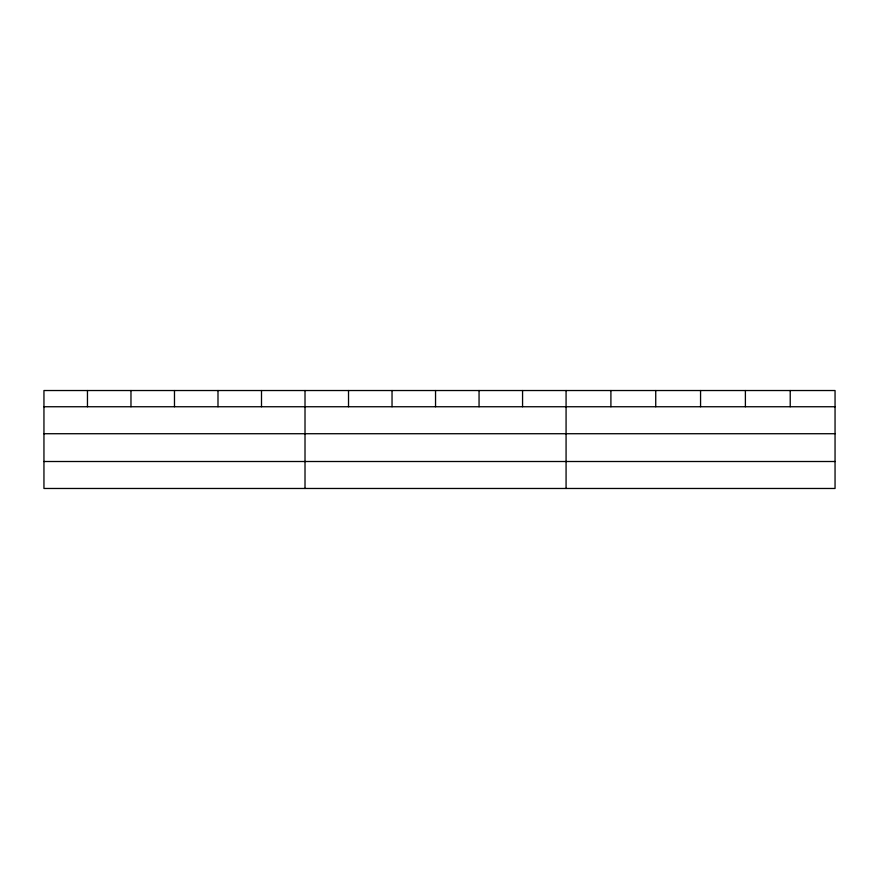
<?xml version="1.0" encoding="UTF-8"?>
<svg xmlns="http://www.w3.org/2000/svg" width="879" height="879" viewBox="0 0 879 879"><rect width="100%" height="100%" fill="white"/><g stroke="black" fill="none" stroke-linecap="round" stroke-linejoin="round"><path stroke-width="1.32" d="M835.05 433.721L835.05 390.529L43.95 390.529L43.95 488.471L835.05 488.471L835.05 433.721L43.95 433.721M43.95 406.746L835.05 406.746M43.95 461.508L835.05 461.508M790.221 390.529L790.221 406.746M745.392 390.529L745.392 406.746M700.563 390.529L700.563 406.746M655.734 390.529L655.734 406.746M610.905 390.529L610.905 406.746M566.076 390.529L566.076 488.471M522.565 390.529L522.565 406.746M479.055 390.529L479.055 406.746M435.544 390.529L435.544 406.746M392.034 390.529L392.034 406.746M348.523 390.529L348.523 406.746M305.013 390.529L305.013 488.471M261.502 390.529L261.502 406.746M217.992 390.529L217.992 406.746M174.481 390.529L174.481 406.746M130.971 390.529L130.971 406.746M87.46 390.529L87.46 406.746"/></g></svg>
